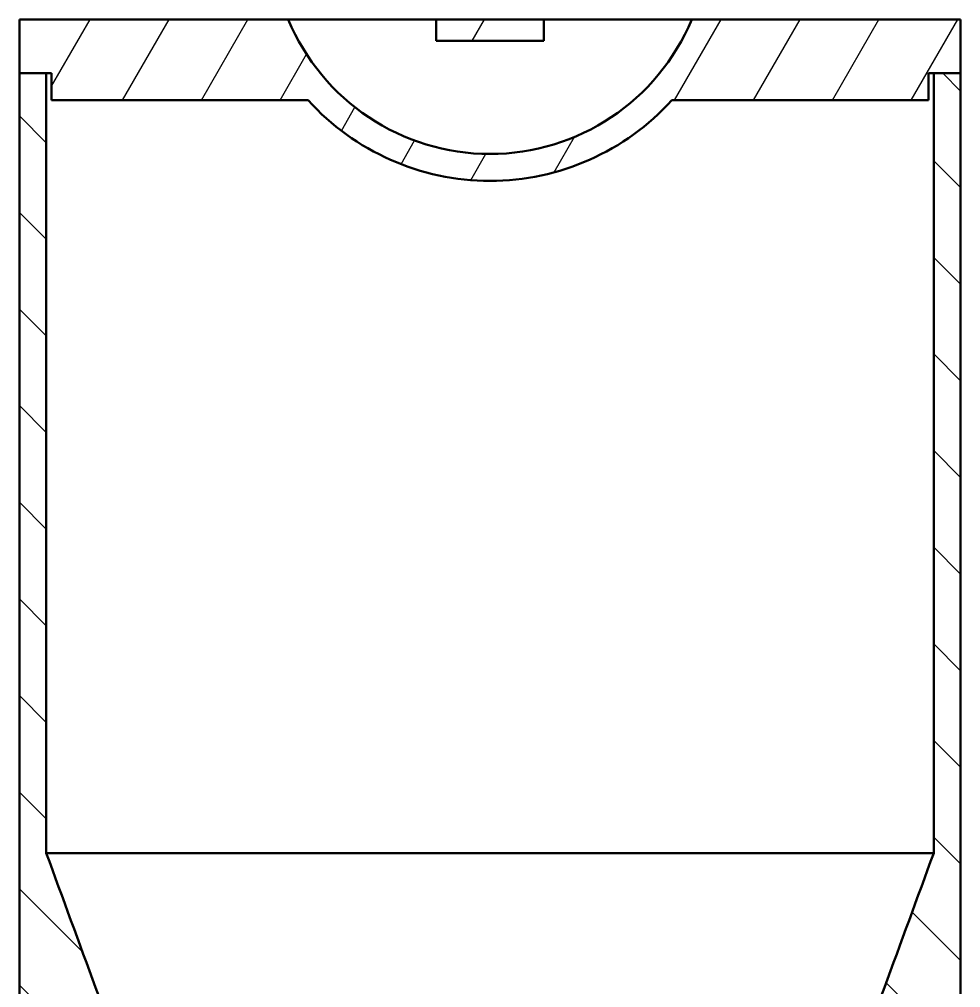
# Model space of a CAD drawing. Header units: inches. Extents: x 0.5 to 16.8, y 0.4 to 9.6.
# Drawn here: x 1.329 to 3.052, y 7.505 to 9.277 of the extents above; entities that cross this region are included whole.
import ezdxf

# ---------------------------------------------------------------- set-up
doc = ezdxf.new("R2010")
doc.units = ezdxf.units.IN
doc.header["$LTSCALE"] = 0.75
doc.header["$MEASUREMENT"] = 0
doc.layers.add('Hatching', color=7, linetype='Continuous', lineweight=25)
doc.layers.add('Visible', color=7, linetype='Continuous', lineweight=50)

msp = doc.modelspace()

# ---------------------------------------------------------------- hatches: boundary and pattern name
at = {"layer": 'Hatching'}
h = msp.add_hatch(dxfattribs=at)
h.set_pattern_fill('ANSI31', color=256, angle=15, style=0)
h.paths.add_polyline_path([(2.0922, 9.2769), (2.0922, 9.2376), (2.289, 9.2376), (2.289, 9.2769)], flags=0)
edge = h.paths.add_edge_path(flags=0)
edge.add_line((2.9928, 9.1785), (3.0026, 9.1785))
edge.add_line((3.0026, 9.1785), (3.0518, 9.1785))
edge.add_line((3.0518, 9.1785), (3.0518, 9.2769))
edge.add_line((3.0518, 9.2769), (2.5597, 9.2769))
edge.add_ellipse((2.1906, 9.4307), major_axis=(0.3691, -0.1538), ratio=1, start_angle=225.2397, end_angle=360, ccw=False)
edge.add_line((1.8215, 9.2769), (1.3294, 9.2769))
edge.add_line((1.3294, 9.2769), (1.3294, 9.1785))
edge.add_line((1.3294, 9.1785), (1.3786, 9.1785))
edge.add_line((1.3786, 9.1785), (1.3884, 9.1785))
edge.add_line((1.3884, 9.1785), (1.3884, 9.1293))
edge.add_line((1.3884, 9.1293), (1.8577, 9.1293))
edge.add_ellipse((2.1906, 9.4307), major_axis=(-0.3329, -0.3014), ratio=1, start_angle=0, end_angle=95.6754)
edge.add_line((2.5235, 9.1293), (2.9928, 9.1293))
edge.add_line((2.9928, 9.1293), (2.9928, 9.1785))
h = msp.add_hatch(dxfattribs=at)
h.set_pattern_fill('ANSI31', color=256, angle=90, style=0)
edge = h.paths.add_edge_path(flags=0)
edge.add_line((1.5866, 7.1538), (1.5866, 7.2263))
edge.add_spline(control_points=[(1.5866, 7.2263), (1.5765, 7.238), (1.5674, 7.249), (1.5593, 7.2592)], knot_values=[-0.397326, -0.397326, -0.397326, -0.397326, 0, 0, 0, 0], degree=3, periodic=0)
edge.add_line((1.5593, 7.2592), (1.3786, 7.7514))
edge.add_line((1.3786, 7.7514), (1.3786, 9.1785))
edge.add_line((1.3786, 9.1785), (1.3294, 9.1785))
edge.add_line((1.3294, 9.1785), (1.3294, 7.21))
edge.add_line((1.3294, 7.21), (1.5294, 7.21))
edge.add_line((1.5294, 7.21), (1.5359, 7.21))
edge.add_spline(control_points=[(1.5359, 7.21), (1.5506, 7.1924), (1.5675, 7.1734), (1.5866, 7.1538)], knot_values=[-6.842447, -6.842447, -6.842447, -6.842447, -5.724001, -5.724001, -5.724001, -5.724001], degree=3, periodic=0)
edge = h.paths.add_edge_path(flags=0)
edge.add_line((2.7073, 7.1388), (2.7073, 7.0747))
edge.add_spline(control_points=[(2.7073, 7.0747), (2.7661, 7.1216), (2.8114, 7.1694), (2.8453, 7.21)], knot_values=[-1.611571, -1.611571, -1.611571, -1.611571, 0, 0, 0, 0], degree=3, periodic=0)
edge.add_line((2.8453, 7.21), (2.8518, 7.21))
edge.add_line((2.8518, 7.21), (3.0518, 7.21))
edge.add_line((3.0518, 7.21), (3.0518, 9.1785))
edge.add_line((3.0518, 9.1785), (3.0026, 9.1785))
edge.add_line((3.0026, 9.1785), (3.0026, 7.7514))
edge.add_line((3.0026, 7.7514), (2.8219, 7.2592))
edge.add_spline(control_points=[(2.8219, 7.2592), (2.7951, 7.2254), (2.7572, 7.1825), (2.7073, 7.1388)], knot_values=[-6.710851, -6.710851, -6.710851, -6.710851, -4.362102, -4.362102, -4.362102, -4.362102], degree=3, periodic=0)

# ---------------------------------------------------------------- linework, layer by layer
at = {"layer": 'Visible', "extrusion": (-4.93038e-32, 1, -3.94746e-16)}
for p, q in [((1.8215, 9.2769, 0.4111), (1.3294, 9.2769, 0.4111)), ((1.3294, 9.2769, 0.4111), (1.3294, 9.1785, 0.4111)), ((2.0922, 9.2769, 0.4111), (2.0922, 9.2376, 0.4111)), ((2.289, 9.2769, 0.4111), (2.0922, 9.2769, 0.4111)), ((2.289, 9.2376, 0.4111), (2.289, 9.2769, 0.4111)), ((3.0518, 9.2769, 0.4111), (2.5597, 9.2769, 0.4111)), ((3.0518, 9.1785, 0.4111), (3.0518, 9.2769, 0.4111)), ((2.0922, 9.2376, 0.4111), (2.289, 9.2376, 0.4111)), ((1.3786, 9.1785, 0.4111), (1.3294, 9.1785, 0.4111)), ((1.3294, 9.1785, 0.4111), (1.3294, 7.21, 0.4111)), ((1.3294, 9.1785, 0.4111), (1.3884, 9.1785, 0.4111)), ((1.3786, 7.7514, 0.4111), (1.3786, 9.1785, 0.4111)), ((1.3884, 9.1785, 0.4111), (1.3884, 9.1293, 0.4111)), ((2.9928, 9.1785, 0.4111), (3.0518, 9.1785, 0.4111)), ((2.9928, 9.1293, 0.4111), (2.9928, 9.1785, 0.4111)), ((3.0518, 9.1785, 0.4111), (3.0026, 9.1785, 0.4111)), ((3.0026, 9.1785, 0.4111), (3.0026, 7.7514, 0.4111)), ((3.0518, 7.21, 0.4111), (3.0518, 9.1785, 0.4111)), ((1.3884, 9.1293, 0.4111), (1.8577, 9.1293, 0.4111)), ((2.5235, 9.1293, 0.4111), (2.9928, 9.1293, 0.4111)), ((2.8058, 7.7514, -0.4009), (1.5754, 7.7514, -0.4009))]:
    msp.add_line(p, q, dxfattribs=at)
at = {"layer": 'Visible', "extrusion": (-2.22045e-16, -1.72701e-16, -1)}
msp.add_arc((-2.1906, 9.4307, -0.4111), 0.3999, 202.6199, 337.3801, dxfattribs=at)
at = {"layer": 'Visible', "extrusion": (4.93038e-32, -1, 3.94746e-16)}
for start, end in [(180, 254.534), (285.466, 0)]:
    msp.add_arc((2.1906, 0.4111, -9.2769), 0.3691, start, end, dxfattribs=at)
at = {"layer": 'Visible'}
msp.add_arc((2.1906, 9.4307, 0.4111), 0.4491, 222.1623, 317.8377, dxfattribs=at)
for points, knots in [([(1.5593, 7.2592, 0.4111), (1.5292, 7.3412, 0.4111), (1.499, 7.4233, 0.4111), (1.4388, 7.5873, 0.4111), (1.4087, 7.6693, 0.4111), (1.3786, 7.7514, 0.4111)], [-5.326297, -5.326297, -5.326297, -5.326297, -2.663149, -2.663149, 0, 0, 0, 0]), ([(1.3786, 7.7514, -0.2041), (1.3786, 7.7514, -0.2059), (1.3786, 7.7514, -0.2112), (1.3809, 7.7514, -0.244), (1.3879, 7.7514, -0.2689), (1.4106, 7.7514, -0.3149), (1.4266, 7.7514, -0.3353), (1.4636, 7.7514, -0.3679), (1.4842, 7.7514, -0.3801), (1.5281, 7.7514, -0.3966), (1.5517, 7.7514, -0.4009), (1.5754, 7.7514, -0.4009)], [40.718898, 40.718898, 40.718898, 40.718898, 40.89204, 40.89204, 41.578858, 41.578858, 42.302011, 42.302011, 43.007888, 43.007888, 43.732196, 43.732196, 43.732196, 43.732196]), ([(2.8058, 7.7514, -0.4009), (2.8074, 7.7514, -0.4009), (2.8128, 7.7514, -0.4009), (2.8457, 7.7514, -0.3986), (2.8706, 7.7514, -0.3916), (2.9166, 7.7514, -0.3689), (2.937, 7.7514, -0.353), (2.9696, 7.7514, -0.3159), (2.9817, 7.7514, -0.2953), (2.9983, 7.7514, -0.2514), (3.0026, 7.7514, -0.2278), (3.0026, 7.7514, -0.2041)], [40.142323, 40.142323, 40.142323, 40.142323, 40.317405, 40.317405, 41.004196, 41.004196, 41.727332, 41.727332, 42.433092, 42.433092, 43.157285, 43.157285, 43.157285, 43.157285]), ([(3.0026, 7.7514, 0.4111), (2.9725, 7.6693, 0.4111), (2.9424, 7.5873, 0.4111), (2.8822, 7.4233, 0.4111), (2.8521, 7.3412, 0.4111), (2.8219, 7.2592, 0.4111)], [-5.326297, -5.326297, -5.326297, -5.326297, -2.663149, -2.663149, 0, 0, 0, 0])]:
    msp.add_open_spline(points, degree=3, knots=knots, dxfattribs=at)

doc.saveas('drawing.dxf')
